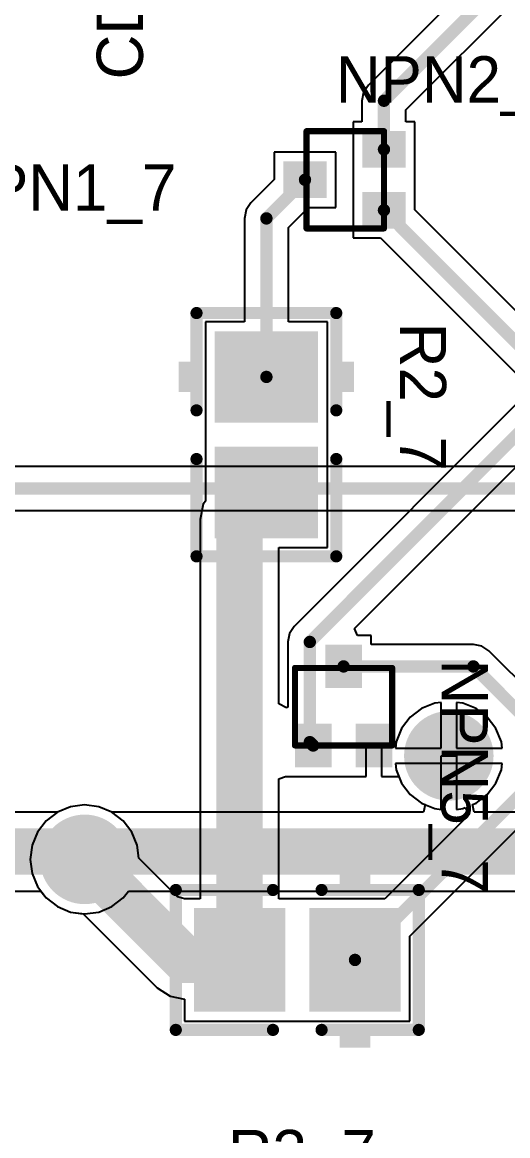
# Model space of a CAD drawing. Header units: millimetres. Extents: x 0.67 to 7.75, y 0.64 to 6.06.
# Drawn here: x 2.04 to 2.354, y 2.771 to 3.492 of the extents above; entities that cross this region are included whole.
import ezdxf

# ---------------------------------------------------------------- set-up
doc = ezdxf.new("R2010")
doc.units = ezdxf.units.MM
doc.header["$MEASUREMENT"] = 0
for name, color, linetype in [('BottomLayer', 5, 'Continuous'), ('BottomSolder', 6, 'Continuous'), ('MultiLayer', 9, 'Continuous'), ('TopLayer', 1, 'Continuous'), ('TopOverlay', 2, 'Continuous'), ('TopPaste', 8, 'Continuous'), ('TopSolder', 216, 'Continuous'), ('ViaHoleLayer', 16, 'Continuous')]:
    doc.layers.add(name, color=color, linetype=linetype)

# ---------------------------------------------------------------- blocks, each defined once
blk = doc.blocks.new('CC2012_0805_190')
at = {"layer": 'TopLayer'}
for points in [[(-0.06299, -0.02953), (-0.01181, -0.02953), (-0.06299, 0.02953), (-0.01181, 0.02953)], [(0.01181, -0.02953), (0.06299, -0.02953), (0.01181, 0.02953), (0.06299, 0.02953)]]:
    blk.add_solid(points, dxfattribs=at)
at = {"layer": 'TopOverlay', "const_width": 0.00787}
for points in [[(-0.07874, 0.04528), (-0.07874, -0.04528)], [(-0.01575, 0.04528), (-0.07874, 0.04528)], [(0.07874, 0.04528), (0.01575, 0.04528)], [(0.07874, 0.04528), (0.07874, -0.04528)], [(-0.01575, -0.04528), (-0.07874, -0.04528)], [(0.07874, -0.04528), (0.01575, -0.04528)]]:
    blk.add_lwpolyline(points, dxfattribs=at)
at = {"layer": 'TopOverlay', "const_width": 0.00394}
for points in [[(-0.08071, 0.04528, 1), (-0.07677, 0.04528, 1)], [(-0.08071, 0.04528, 1), (-0.07677, 0.04528, 1)], [(-0.01772, 0.04528, 1), (-0.01378, 0.04528, 1)], [(0.01378, 0.04528, 1), (0.01772, 0.04528, 1)], [(0.07677, 0.04528, 1), (0.08071, 0.04528, 1)], [(0.07677, 0.04528, 1), (0.08071, 0.04528, 1)], [(-0.08071, -0.04528, 1), (-0.07677, -0.04528, 1)], [(-0.08071, -0.04528, 1), (-0.07677, -0.04528, 1)], [(-0.01772, -0.04528, 1), (-0.01378, -0.04528, 1)], [(0.01378, -0.04528, 1), (0.01772, -0.04528, 1)], [(0.07677, -0.04528, 1), (0.08071, -0.04528, 1)], [(0.07677, -0.04528, 1), (0.08071, -0.04528, 1)]]:
    blk.add_lwpolyline(points, format="xyb", close=True, dxfattribs=at)
at = {"layer": 'TopOverlay'}
for points in [[(-0.04724, 0.04882), (-0.02756, 0.04882), (-0.04724, 0.05669), (-0.02756, 0.05669)], [(-0.04724, -0.05709), (-0.02756, -0.05709), (-0.04724, -0.04921), (-0.02756, -0.04921)]]:
    blk.add_solid(points, dxfattribs=at)
at = {"layer": 'TopPaste'}
for points in [[(-0.06299, -0.02953), (-0.01181, -0.02953), (-0.06299, 0.02953), (-0.01181, 0.02953)], [(0.01181, -0.02953), (0.06299, -0.02953), (0.01181, 0.02953), (0.06299, 0.02953)]]:
    blk.add_solid(points, dxfattribs=at)
at = {"layer": 'TopSolder'}
for points in [[(-0.06699, -0.03353), (-0.00781, -0.03353), (-0.06699, 0.03353), (-0.00781, 0.03353)], [(0.00781, -0.03353), (0.06699, -0.03353), (0.00781, 0.03353), (0.06699, 0.03353)]]:
    blk.add_solid(points, dxfattribs=at)
blk = doc.blocks.new('CC2012_0805_191')
at = {"layer": 'TopLayer'}
for points in [[(-0.06299, -0.02953), (-0.01181, -0.02953), (-0.06299, 0.02953), (-0.01181, 0.02953)], [(0.01181, -0.02953), (0.06299, -0.02953), (0.01181, 0.02953), (0.06299, 0.02953)]]:
    blk.add_solid(points, dxfattribs=at)
at = {"layer": 'TopOverlay', "const_width": 0.00787}
for points in [[(-0.07874, -0.04528), (-0.07874, 0.04528)], [(-0.01575, 0.04528), (-0.07874, 0.04528)], [(0.07874, 0.04528), (0.01575, 0.04528)], [(0.07874, -0.04528), (0.07874, 0.04528)], [(-0.01575, -0.04528), (-0.07874, -0.04528)], [(0.07874, -0.04528), (0.01575, -0.04528)]]:
    blk.add_lwpolyline(points, dxfattribs=at)
at = {"layer": 'TopOverlay', "const_width": 0.00394}
for points in [[(-0.08071, 0.04528, 1), (-0.07677, 0.04528, 1)], [(-0.08071, 0.04528, 1), (-0.07677, 0.04528, 1)], [(-0.01772, 0.04528, 1), (-0.01378, 0.04528, 1)], [(0.01378, 0.04528, 1), (0.01772, 0.04528, 1)], [(0.07677, 0.04528, 1), (0.08071, 0.04528, 1)], [(0.07677, 0.04528, 1), (0.08071, 0.04528, 1)], [(-0.08071, -0.04528, 1), (-0.07677, -0.04528, 1)], [(-0.08071, -0.04528, 1), (-0.07677, -0.04528, 1)], [(-0.01772, -0.04528, 1), (-0.01378, -0.04528, 1)], [(0.01378, -0.04528, 1), (0.01772, -0.04528, 1)], [(0.07677, -0.04528, 1), (0.08071, -0.04528, 1)], [(0.07677, -0.04528, 1), (0.08071, -0.04528, 1)]]:
    blk.add_lwpolyline(points, format="xyb", close=True, dxfattribs=at)
at = {"layer": 'TopOverlay'}
for points in [[(-0.04738, 0.04882), (-0.02769, 0.04882), (-0.04738, 0.05669), (-0.02769, 0.05669)], [(-0.04725, -0.05695), (-0.02756, -0.05695), (-0.04725, -0.04908), (-0.02756, -0.04908)]]:
    blk.add_solid(points, dxfattribs=at)
at = {"layer": 'TopPaste'}
for points in [[(-0.06299, -0.02953), (-0.01181, -0.02953), (-0.06299, 0.02953), (-0.01181, 0.02953)], [(0.01181, -0.02953), (0.06299, -0.02953), (0.01181, 0.02953), (0.06299, 0.02953)]]:
    blk.add_solid(points, dxfattribs=at)
at = {"layer": 'TopSolder'}
for points in [[(-0.06699, -0.03353), (-0.00781, -0.03353), (-0.06699, 0.03353), (-0.00781, 0.03353)], [(0.00781, -0.03353), (0.06699, -0.03353), (0.00781, 0.03353), (0.06699, 0.03353)]]:
    blk.add_solid(points, dxfattribs=at)
blk = doc.blocks.new('MMBT3904T_193')
at = {"layer": 'TopLayer'}
for points in [[(0.00787, -0.01004), (0.00787, 0.01004), (-0.00787, -0.01004), (-0.00787, 0.01004)], [(-0.01181, -0.06122), (-0.01181, -0.04114), (-0.02756, -0.06122), (-0.02756, -0.04114)], [(0.02756, -0.06122), (0.02756, -0.04114), (0.01181, -0.06122), (0.01181, -0.04114)]]:
    blk.add_solid(points, dxfattribs=at)
at = {"layer": 'TopOverlay', "const_width": 0.00394}
for points in [[(-0.0315, -0.00098), (0.0315, -0.00098)], [(-0.0315, -0.05118), (-0.0315, -0.00098)], [(0.0315, -0.05118), (0.0315, -0.00098)], [(-0.0315, -0.05118), (0.0315, -0.05118)]]:
    blk.add_lwpolyline(points, dxfattribs=at)
at = {"layer": 'TopOverlay', "const_width": 0.00197}
for points in [[(-0.03248, -0.00098, 1), (-0.03051, -0.00098, 1)], [(-0.03248, -0.00098, 1), (-0.03051, -0.00098, 1)], [(0.03051, -0.00098, 1), (0.03248, -0.00098, 1)], [(0.03051, -0.00098, 1), (0.03248, -0.00098, 1)], [(-0.03248, -0.05118, 1), (-0.03051, -0.05118, 1)], [(-0.03248, -0.05118, 1), (-0.03051, -0.05118, 1)], [(0.03051, -0.05118, 1), (0.03248, -0.05118, 1)], [(0.03051, -0.05118, 1), (0.03248, -0.05118, 1)]]:
    blk.add_lwpolyline(points, format="xyb", close=True, dxfattribs=at)
at = {"layer": 'TopPaste'}
for points in [[(0.00787, -0.01004), (0.00787, 0.01004), (-0.00787, -0.01004), (-0.00787, 0.01004)], [(-0.01181, -0.06122), (-0.01181, -0.04114), (-0.02756, -0.06122), (-0.02756, -0.04114)], [(0.02756, -0.06122), (0.02756, -0.04114), (0.01181, -0.06122), (0.01181, -0.04114)]]:
    blk.add_solid(points, dxfattribs=at)
at = {"layer": 'TopSolder'}
for points in [[(0.01187, -0.01404), (0.01187, 0.01404), (-0.01187, -0.01404), (-0.01187, 0.01404)], [(-0.00781, -0.06522), (-0.00781, -0.03714), (-0.03156, -0.06522), (-0.03156, -0.03714)], [(0.03156, -0.06522), (0.03156, -0.03714), (0.00781, -0.06522), (0.00781, -0.03714)]]:
    blk.add_solid(points, dxfattribs=at)
blk = doc.blocks.new('MMBT3904T_197')
at = {"layer": 'TopLayer'}
for points in [[(0.00787, -0.01004), (0.00787, 0.01004), (-0.00787, -0.01004), (-0.00787, 0.01004)], [(-0.01181, -0.06122), (-0.01181, -0.04114), (-0.02756, -0.06122), (-0.02756, -0.04114)], [(0.02756, -0.06122), (0.02756, -0.04114), (0.01181, -0.06122), (0.01181, -0.04114)]]:
    blk.add_solid(points, dxfattribs=at)
at = {"layer": 'TopOverlay', "const_width": 0.00394}
for points in [[(-0.0315, -0.00098), (0.0315, -0.00098)], [(-0.0315, -0.00098), (-0.0315, -0.05118)], [(0.0315, -0.00098), (0.0315, -0.05118)], [(-0.0315, -0.05118), (0.0315, -0.05118)]]:
    blk.add_lwpolyline(points, dxfattribs=at)
at = {"layer": 'TopOverlay', "const_width": 0.00197}
for points in [[(-0.03248, -0.00098, 1), (-0.03051, -0.00098, 1)], [(-0.03248, -0.00098, 1), (-0.03051, -0.00098, 1)], [(0.03051, -0.00098, 1), (0.03248, -0.00098, 1)], [(0.03051, -0.00098, 1), (0.03248, -0.00098, 1)], [(-0.03248, -0.05118, 1), (-0.03051, -0.05118, 1)], [(-0.03248, -0.05118, 1), (-0.03051, -0.05118, 1)], [(0.03051, -0.05118, 1), (0.03248, -0.05118, 1)], [(0.03051, -0.05118, 1), (0.03248, -0.05118, 1)]]:
    blk.add_lwpolyline(points, format="xyb", close=True, dxfattribs=at)
at = {"layer": 'TopPaste'}
for points in [[(0.00787, -0.01004), (0.00787, 0.01004), (-0.00787, -0.01004), (-0.00787, 0.01004)], [(-0.01181, -0.06122), (-0.01181, -0.04114), (-0.02756, -0.06122), (-0.02756, -0.04114)], [(0.02756, -0.06122), (0.02756, -0.04114), (0.01181, -0.06122), (0.01181, -0.04114)]]:
    blk.add_solid(points, dxfattribs=at)
at = {"layer": 'TopSolder'}
for points in [[(0.01187, -0.01404), (0.01187, 0.01404), (-0.01187, -0.01404), (-0.01187, 0.01404)], [(-0.00781, -0.06522), (-0.00781, -0.03714), (-0.03156, -0.06522), (-0.03156, -0.03714)], [(0.03156, -0.06522), (0.03156, -0.03714), (0.00781, -0.06522), (0.00781, -0.03714)]]:
    blk.add_solid(points, dxfattribs=at)

msp = doc.modelspace()

# ---------------------------------------------------------------- linework, layer by layer
at = {"layer": 'BottomLayer'}
for p, q in [((2.51893, 3.20427), (1.60697, 3.20427)), ((1.60697, 3.17573), (2.52485, 3.17573)), ((2.30686, 3.0511), (2.29835, 3.04757)), ((2.311, 3.05164), (2.30686, 3.0511)), ((2.311, 3.022), (2.311, 3.05164)), ((2.32514, 3.0511), (2.321, 3.05164)), ((2.321, 3.05164), (2.321, 3.022)), ((2.33365, 3.04757), (2.32514, 3.0511)), ((2.29104, 3.04196), (2.28543, 3.03465)), ((2.29835, 3.04757), (2.29104, 3.04196)), ((2.34096, 3.04196), (2.33365, 3.04757)), ((2.34657, 3.03465), (2.34096, 3.04196)), ((2.28543, 3.03465), (2.2819, 3.02614)), ((2.3501, 3.02614), (2.34657, 3.03465)), ((2.2819, 3.02614), (2.28136, 3.022)), ((2.28136, 3.022), (2.311, 3.022)), ((2.321, 3.022), (2.35064, 3.022)), ((2.35064, 3.022), (2.3501, 3.02614)), ((2.35064, 3.012), (2.28136, 3.012)), ((2.28136, 3.012), (2.2819, 3.00786)), ((2.2819, 3.00786), (2.28543, 2.99935)), ((2.34657, 2.99935), (2.3501, 3.00786)), ((2.3501, 3.00786), (2.35064, 3.012)), ((2.28543, 2.99935), (2.29104, 2.99204)), ((2.34096, 2.99204), (2.34657, 2.99935)), ((2.29104, 2.99204), (2.29835, 2.98643)), ((2.33365, 2.98643), (2.34096, 2.99204)), ((2.07086, 2.9841), (2.06235, 2.98057)), ((2.08, 2.9853), (2.07086, 2.9841)), ((2.08914, 2.9841), (2.08, 2.9853)), ((2.09765, 2.98057), (2.08914, 2.9841)), ((2.29835, 2.98643), (2.30061, 2.98549)), ((2.30061, 2.98549), (2.29962, 2.98049)), ((2.33139, 2.98549), (2.33365, 2.98643)), ((2.33238, 2.98049), (2.33139, 2.98549)), ((2.06224, 2.98049), (1.12927, 2.98049)), ((2.06235, 2.98057), (2.06224, 2.98049)), ((2.09776, 2.98049), (2.09765, 2.98057)), ((2.29962, 2.98049), (2.09776, 2.98049)), ((3.10573, 2.98049), (2.33238, 2.98049)), ((1.12927, 2.92951), (2.05161, 2.92951)), ((2.05161, 2.92951), (2.05504, 2.92504)), ((2.10496, 2.92504), (2.10839, 2.92951)), ((2.10839, 2.92951), (3.10573, 2.92951)), ((2.05504, 2.92504), (2.06235, 2.91943)), ((2.06235, 2.91943), (2.07086, 2.9159)), ((2.08914, 2.9159), (2.09765, 2.91943)), ((2.09765, 2.91943), (2.10496, 2.92504)), ((2.07086, 2.9159), (2.08, 2.9147)), ((2.08, 2.9147), (2.08914, 2.9159))]:
    msp.add_line(p, q, dxfattribs=at)
for points, const_width in [([(1.575, 3.19), (2.52485, 3.19)], 0.008), ([(1.105, 2.955), (3.13, 2.955)], 0.03)]:
    msp.add_lwpolyline(points, dxfattribs=dict(at, const_width=const_width))
at = {"layer": 'BottomLayer', "const_width": 0.025}
for points in [[(2.3035, 3.017, 1), (2.3285, 3.017, 1)], [(2.0675, 2.95, 1), (2.0925, 2.95, 1)]]:
    msp.add_lwpolyline(points, format="xyb", close=True, dxfattribs=at)
at = {"layer": 'BottomSolder', "const_width": 0.029}
for points in [[(2.3015, 3.017, 1), (2.3305, 3.017, 1)], [(2.0655, 2.95, 1), (2.0945, 2.95, 1)]]:
    msp.add_lwpolyline(points, format="xyb", close=True, dxfattribs=at)
at = {"layer": 'MultiLayer', "const_width": 0.025}
for points in [[(2.3035, 3.017, 1), (2.3285, 3.017, 1)], [(2.0675, 2.95, 1), (2.0925, 2.95, 1)]]:
    msp.add_lwpolyline(points, format="xyb", close=True, dxfattribs=at)
at = {"layer": 'TopLayer'}
for p, q in [((2.36663, 3.55391), (2.26388, 3.45116)), ((2.28825, 3.43515), (2.38682, 3.53372)), ((2.26079, 3.44653), (2.2597, 3.44107)), ((2.26388, 3.45116), (2.26079, 3.44653)), ((2.2597, 3.44107), (2.2597, 3.44107)), ((2.2597, 3.44107), (2.2597, 3.42745)), ((2.28825, 3.42745), (2.28825, 3.43515)), ((2.2597, 3.42745), (2.25394, 3.42745)), ((2.25394, 3.42745), (2.25394, 3.39308)), ((2.29402, 3.42745), (2.28825, 3.42745)), ((2.29402, 3.39308), (2.29402, 3.42745)), ((2.24283, 3.40776), (2.20276, 3.40776)), ((2.20276, 3.40776), (2.20276, 3.39003)), ((2.24283, 3.37201), (2.24283, 3.40776)), ((2.20276, 3.39003), (2.1877, 3.37498)), ((2.25394, 3.39308), (2.25394, 3.3917)), ((2.25394, 3.3917), (2.25394, 3.38808)), ((2.25394, 3.38808), (2.25394, 3.3867)), ((2.29402, 3.3917), (2.29402, 3.39308)), ((2.29402, 3.38808), (2.29402, 3.3917)), ((2.29402, 3.3867), (2.29402, 3.38808)), ((2.25394, 3.3867), (2.25394, 3.35233)), ((2.29402, 3.37035), (2.29402, 3.3867)), ((2.1877, 3.37498), (2.18461, 3.37035)), ((2.18461, 3.37035), (2.18352, 3.36489)), ((2.21207, 3.35897), (2.22511, 3.37201)), ((2.22511, 3.37201), (2.24283, 3.37201)), ((2.37863, 3.28573), (2.29402, 3.37035)), ((2.18352, 3.36489), (2.18352, 3.36489)), ((2.18352, 3.36489), (2.18352, 3.29788)), ((2.21207, 3.29788), (2.21207, 3.35897)), ((2.25394, 3.35233), (2.27166, 3.35233)), ((2.27166, 3.35233), (2.3695, 3.25449)), ((2.18352, 3.29788), (2.15826, 3.29788)), ((2.15826, 3.29788), (2.15826, 3.22808)), ((2.23731, 3.29788), (2.21207, 3.29788)), ((2.23731, 3.22808), (2.23731, 3.29788)), ((2.3695, 3.25449), (2.21583, 3.10082)), ((2.15826, 3.22808), (2.15826, 3.2267)), ((2.15826, 3.2267), (2.15826, 3.22307)), ((2.15826, 3.22307), (2.15826, 3.2217)), ((2.23731, 3.2267), (2.23731, 3.22808)), ((2.23731, 3.22307), (2.23731, 3.2267)), ((2.23731, 3.2217), (2.23731, 3.22307)), ((2.25493, 3.09954), (2.37825, 3.22287)), ((2.15826, 3.2217), (2.15826, 3.18196)), ((2.23731, 3.15189), (2.23731, 3.2217)), ((2.15684, 3.17985), (2.1549, 3.17009)), ((2.15826, 3.18196), (2.15684, 3.17985)), ((2.1549, 3.17009), (2.1549, 2.92441)), ((2.20588, 3.05061), (2.20588, 3.15189)), ((2.20588, 3.15189), (2.23731, 3.15189)), ((2.21583, 3.10082), (2.21273, 3.09619)), ((2.25684, 3.09493), (2.25493, 3.09954)), ((2.21273, 3.09619), (2.21165, 3.09072)), ((2.26567, 3.09493), (2.25684, 3.09493)), ((2.26567, 3.08916), (2.26567, 3.09493)), ((2.21165, 3.09072), (2.21165, 3.09072)), ((2.21165, 3.09072), (2.21165, 3.04855)), ((2.33193, 3.08916), (2.26567, 3.08916)), ((2.33739, 3.08807), (2.33193, 3.08916)), ((2.33193, 3.08916), (2.33193, 3.08916)), ((2.34202, 3.08498), (2.33739, 3.08807)), ((2.38326, 3.04374), (2.34202, 3.08498)), ((2.21088, 3.04801), (2.20588, 3.05061)), ((2.21165, 3.04855), (2.21088, 3.04801)), ((2.26248, 3.00367), (2.26248, 3.0237)), ((2.26248, 3.0237), (2.27248, 3.0237)), ((2.27248, 3.0237), (2.27248, 3.00367)), ((2.311, 2.98236), (2.311, 3.017)), ((2.311, 3.017), (2.321, 3.017)), ((2.321, 3.017), (2.321, 2.98236)), ((2.20588, 3.0021), (2.21024, 3.00367)), ((2.20588, 2.92441), (2.20588, 3.0021)), ((2.21024, 3.00367), (2.21088, 3.00367)), ((2.21088, 3.00367), (2.24461, 3.00367)), ((2.24461, 3.00367), (2.24598, 3.00367)), ((2.24598, 3.00367), (2.24961, 3.00367)), ((2.24961, 3.00367), (2.25098, 3.00367)), ((2.25098, 3.00367), (2.26248, 3.00367)), ((2.27248, 3.00367), (2.28364, 3.00367)), ((2.28364, 3.00367), (2.28543, 2.99935)), ((2.28543, 2.99935), (2.29104, 2.99204)), ((2.29079, 2.90029), (2.3932, 3.00271)), ((2.29104, 2.99204), (2.29835, 2.98643)), ((2.07086, 2.9841), (2.06235, 2.98057)), ((2.08, 2.9853), (2.07086, 2.9841)), ((2.08914, 2.9841), (2.08, 2.9853)), ((2.09765, 2.98057), (2.08914, 2.9841)), ((2.29835, 2.98643), (2.30686, 2.9829)), ((2.06235, 2.98057), (2.05504, 2.97496)), ((2.10496, 2.97496), (2.09765, 2.98057)), ((2.32936, 2.97924), (2.27454, 2.92441)), ((2.30686, 2.9829), (2.311, 2.98236)), ((2.321, 2.98236), (2.32514, 2.9829)), ((2.32514, 2.9829), (2.32653, 2.98348)), ((2.32653, 2.98348), (2.32936, 2.97924)), ((2.05504, 2.97496), (2.04943, 2.96765)), ((2.11057, 2.96765), (2.10496, 2.97496)), ((2.04943, 2.96765), (2.0459, 2.95914)), ((2.1141, 2.95914), (2.11057, 2.96765)), ((2.0459, 2.95914), (2.0447, 2.95)), ((2.11519, 2.95086), (2.1141, 2.95914)), ((2.0447, 2.95), (2.0459, 2.94086)), ((2.14024, 2.92581), (2.11519, 2.95086)), ((2.0459, 2.94086), (2.04943, 2.93235)), ((2.04943, 2.93235), (2.05504, 2.92504)), ((2.05504, 2.92504), (2.06235, 2.91943)), ((2.06235, 2.91943), (2.07086, 2.9159)), ((2.1448, 2.92441), (2.14024, 2.92581)), ((2.1549, 2.92441), (2.1448, 2.92441)), ((2.1448, 2.92441), (2.1448, 2.92441)), ((2.1448, 2.92441), (2.1448, 2.92441)), ((2.21461, 2.92441), (2.20588, 2.92441)), ((2.21598, 2.92441), (2.21461, 2.92441)), ((2.21961, 2.92441), (2.21598, 2.92441)), ((2.22098, 2.92441), (2.21961, 2.92441)), ((2.27454, 2.92441), (2.22098, 2.92441)), ((2.07086, 2.9159), (2.07914, 2.91481)), ((2.07914, 2.91481), (2.12709, 2.86686)), ((2.29079, 2.84536), (2.29079, 2.90029)), ((2.12709, 2.86686), (2.13536, 2.86134)), ((2.13536, 2.86134), (2.1448, 2.85946)), ((2.1448, 2.85946), (2.1448, 2.84536)), ((2.1448, 2.84536), (2.21461, 2.84536)), ((2.21461, 2.84536), (2.21598, 2.84536)), ((2.21598, 2.84536), (2.21961, 2.84536)), ((2.21961, 2.84536), (2.22098, 2.84536)), ((2.22098, 2.84536), (2.29079, 2.84536))]:
    msp.add_line(p, q, dxfattribs=at)
for points, const_width in [([(2.27398, 3.44107), (2.4028, 3.56989)], 0.008), ([(2.27398, 3.40957), (2.27398, 3.44107)], 0.008), ([(2.1978, 3.36489), (2.2228, 3.38989)], 0.008), ([(2.27398, 3.3702), (2.38189, 3.26229)], 0.008), ([(2.1978, 3.26229), (2.1978, 3.36489)], 0.008), ([(2.22592, 3.09072), (2.39748, 3.26229)], 0.008), ([(2.18039, 3.17009), (2.19778, 3.18748)], 0.03), ([(2.18039, 2.88489), (2.18039, 3.17009)], 0.03), ([(2.22592, 3.02589), (2.22592, 3.09072)], 0.008), ([(2.2478, 3.07489), (2.33193, 3.07489)], 0.008), ([(2.33193, 3.07489), (2.38311, 3.0237)], 0.008), ([(2.22592, 3.02589), (2.22811, 3.0237)], 0.008), ([(2.2552, 2.88489), (2.38311, 3.0128)], 0.008), ([(2.08, 2.95), (2.14511, 2.88489)], 0.03), ([(2.14511, 2.88489), (2.18039, 2.88489)], 0.03)]:
    msp.add_lwpolyline(points, dxfattribs=dict(at, const_width=const_width))
for points, const_width in [([(2.27198, 3.44107, 1), (2.27598, 3.44107, 1)], 0.004), ([(2.27198, 3.44107, 1), (2.27598, 3.44107, 1)], 0.004), ([(2.27198, 3.40957, 1), (2.27598, 3.40957, 1)], 0.004), ([(2.2208, 3.38989, 1), (2.2248, 3.38989, 1)], 0.004), ([(2.27198, 3.3702, 1), (2.27598, 3.3702, 1)], 0.004), ([(2.1958, 3.36489, 1), (2.1998, 3.36489, 1)], 0.004), ([(2.1958, 3.36489, 1), (2.1998, 3.36489, 1)], 0.004), ([(2.1958, 3.26229, 1), (2.1998, 3.26229, 1)], 0.004), ([(2.19028, 3.18748, 1), (2.20528, 3.18748, 1)], 0.015), ([(2.17289, 3.17009, 1), (2.18789, 3.17009, 1)], 0.015), ([(2.17289, 3.17009, 1), (2.18789, 3.17009, 1)], 0.015), ([(2.22392, 3.09072, 1), (2.22792, 3.09072, 1)], 0.004), ([(2.22392, 3.09072, 1), (2.22792, 3.09072, 1)], 0.004), ([(2.2458, 3.07489, 1), (2.2498, 3.07489, 1)], 0.004), ([(2.32993, 3.07489, 1), (2.33393, 3.07489, 1)], 0.004), ([(2.32993, 3.07489, 1), (2.33393, 3.07489, 1)], 0.004), ([(2.3035, 3.017, 1), (2.3285, 3.017, 1)], 0.025), ([(2.22392, 3.02589, 1), (2.22792, 3.02589, 1)], 0.004), ([(2.22392, 3.02589, 1), (2.22792, 3.02589, 1)], 0.004), ([(2.22611, 3.0237, 1), (2.23011, 3.0237, 1)], 0.004), ([(2.0675, 2.95, 1), (2.0925, 2.95, 1)], 0.025), ([(2.0725, 2.95, 1), (2.0875, 2.95, 1)], 0.015), ([(2.13761, 2.88489, 1), (2.15261, 2.88489, 1)], 0.015), ([(2.13761, 2.88489, 1), (2.15261, 2.88489, 1)], 0.015), ([(2.17289, 2.88489, 1), (2.18789, 2.88489, 1)], 0.015), ([(2.17289, 2.88489, 1), (2.18789, 2.88489, 1)], 0.015), ([(2.2532, 2.88489, 1), (2.2572, 2.88489, 1)], 0.004)]:
    msp.add_lwpolyline(points, format="xyb", close=True, dxfattribs=dict(at, const_width=const_width))
at = {"layer": 'TopSolder', "const_width": 0.029}
for points in [[(2.3015, 3.017, 1), (2.3305, 3.017, 1)], [(2.0655, 2.95, 1), (2.0945, 2.95, 1)]]:
    msp.add_lwpolyline(points, format="xyb", close=True, dxfattribs=at)
at = {"layer": 'ViaHoleLayer', "const_width": 0.014}
for points in [[(2.309, 3.017, 1), (2.323, 3.017, 1)], [(2.073, 2.95, 1), (2.087, 2.95, 1)]]:
    msp.add_lwpolyline(points, format="xyb", close=True, dxfattribs=at)

# ---------------------------------------------------------------- block references
for name, p, rotation in [('MMBT3904T_197', (2.2228, 3.38989), 90), ('CC2012_0805_191', (2.19778, 3.22489), 270), ('MMBT3904T_193', (2.2478, 3.07489), 360), ('CC2012_0805_190', (2.2178, 2.88489), 180)]:
    msp.add_blockref(name, p, dxfattribs=dict(rotation=rotation))

# ---------------------------------------------------------------- texts
at = {"layer": 'TopOverlay'}
for s, rotation, p in [('CD3_7', 90, (2.1178, 3.45489)), ('R2_7', 270, (2.28428, 3.29739)), ('NPN5_7', 270, (2.3113, 3.07939))]:
    msp.add_text(s, height=0.03, rotation=rotation, dxfattribs=at).set_placement(p)
for s, p in [('NPN2_7', (2.2428, 3.43989)), ('NPN1_7', (1.9878, 3.36989)), ('R3_7', (2.1728, 2.74489))]:
    msp.add_text(s, height=0.03, dxfattribs=at).set_placement(p)

doc.saveas('drawing.dxf')
